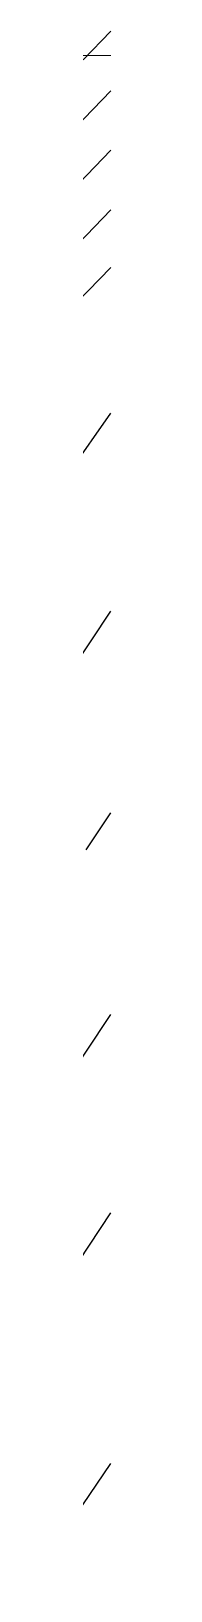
# Model space of a CAD drawing. Extents: x -427 to 62994, y 410 to 109394.
# Drawn here: x -95.4 to -95.18, y 474.34 to 491.08 of the extents above; entities that cross this region are included whole.
import ezdxf

# ---------------------------------------------------------------- set-up
doc = ezdxf.new("R2010")
doc.units = 0
doc.header["$MEASUREMENT"] = 0
for name, color, linetype in [('coordinate', 2, 'Continuous'), ('curve livello 1m', 2, 'Continuous'), ('curve livello 5m', 7, 'Continuous')]:
    doc.layers.add(name, color=color, linetype=linetype)

msp = doc.modelspace()

# ---------------------------------------------------------------- linework, layer by layer
at = {"layer": 'coordinate', "linetype": 'Continuous', "lineweight": 0}
msp.add_line((-95.183, 490.823), (-242.36, 490.823), dxfattribs=at)
at = {"layer": 'curve livello 1m', "flags": 128}
for points in [[(-95.183, 490.445), (-95.762, 489.845)], [(-96.042, 488.915), (-95.183, 489.806)], [(-96.323, 487.985), (-95.183, 489.167)], [(-95.183, 488.548), (-95.921, 487.793)], [(-95.832, 483.881), (-95.183, 484.859)], [(-95.447, 482.294), (-95.183, 482.692)], [(-96.26, 478.908), (-95.183, 480.526)], [(-95.871, 477.357), (-95.183, 478.398)]]:
    msp.add_lwpolyline(points, dxfattribs=at)
at = {"layer": 'curve livello 5m', "flags": 128}
for points in [[(-95.183, 491.084), (-95.481, 490.775)], [(-117.219, 463.154), (-114.029, 465.835), (-114.022, 465.851), (-114, 465.871), (-113.994, 465.877), (-113.989, 465.882), (-113.614, 466.405), (-112.998, 467.155), (-112.282, 467.993), (-111.543, 468.829), (-110.863, 469.574), (-110.318, 470.138), (-107.55, 472.513), (-106.433, 473.464), (-106.136, 473.778), (-105.616, 474.349), (-104.973, 475.067), (-104.307, 475.822), (-100.826, 479.908), (-96.701, 484.752), (-96.218, 485.468), (-95.623, 486.355), (-95.183, 486.984)], [(-95.486, 475.262), (-95.183, 475.708)]]:
    msp.add_lwpolyline(points, dxfattribs=at)

doc.saveas('drawing.dxf')
